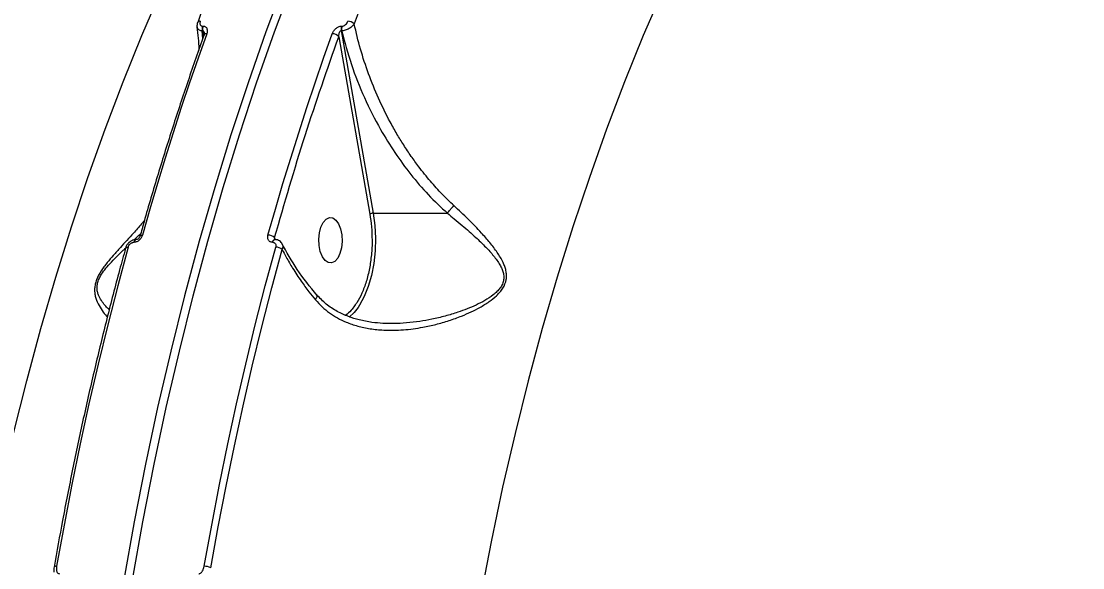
# Model space of a CAD drawing. Header units: millimetres. Extents: x -8045 to 6871, y -5915 to 5473.
# Drawn here: x -3447.7 to -3237.4, y -1251 to -1142.8 of the extents above; entities that cross this region are included whole.
import ezdxf

# ---------------------------------------------------------------- set-up
doc = ezdxf.new("R2010")
doc.units = ezdxf.units.MM
for name, color, linetype in [('DIKOM_ОБЪЕКТ', 7, 'Continuous'), ('DIKOM_РАЗМЕР_ЗОНА', 7, 'Continuous'), ('DIKOM_РАЗМЕР_ОБЪЕКТА', 7, 'Continuous')]:
    doc.layers.add(name, color=color, linetype=linetype)
doc.styles.add('style1', font='arial.ttf', dxfattribs={"width": 0.8})
doc.dimstyles.new('1-50', dxfattribs={"dimtxt": 300, "dimasz": 200, "dimexe": 100, "dimexo": 0, "dimgap": 100, "dimtad": 1, "dimtxsty": 'style1', "dimcen": 200, "dimclrd": 7, "dimclre": 7, "dimclrt": 7, "dimadec": 1, "dimazin": 2, "dimtfac": 1, "dimtmove": 0, "dimatfit": 2, "dimfxl": 0, "dimlwd": 25, "dimlwe": 18, "dimarcsym": 0})

# ---------------------------------------------------------------- blocks, each defined once
blk = doc.blocks.new('*D9')
at = {"layer": 'Defpoints', "color": 0, "linetype": 'Continuous', "transparency": 16777216}
for p in [(5663.54, -234.65), (-5019.6, -1388.73), (5663.54, -4701.47)]:
    blk.add_point(p, dxfattribs=at)
at = {"layer": 'DIKOM_РАЗМЕР_ОБЪЕКТА', "color": 7, "linetype": 'Continuous', "lineweight": 18, "transparency": 16777216}
for p, q in [((5663.54, -234.65), (5663.54, -4801.47)), ((-5019.6, -1388.73), (-5019.6, -4801.47))]:
    blk.add_line(p, q, dxfattribs=at)
at = {"layer": 'DIKOM_РАЗМЕР_ОБЪЕКТА', "color": 7, "linetype": 'Continuous', "lineweight": 25, "transparency": 16777216}
blk.add_line((-4819.6, -4701.47), (5463.54, -4701.47), dxfattribs=at)
at = {"layer": 'DIKOM_РАЗМЕР_ОБЪЕКТА', "color": 7, "linetype": 'Continuous', "transparency": 16777216}
for points in [[(-4819.6, -4668.14), (-4819.6, -4734.8), (-5019.6, -4701.47)], [(5463.54, -4668.14), (5463.54, -4734.8), (5663.54, -4701.47)]]:
    blk.add_solid(points, dxfattribs=at)
at = {"layer": 'DIKOM_РАЗМЕР_ОБЪЕКТА', "color": 7, "linetype": 'Continuous', "lineweight": 15, "transparency": 16777216, "insert": (-74.37, -4448.3), "char_height": 300, "attachment_point": 5, "style": 'style1'}
blk.add_mtext('10700', dxfattribs=at)
blk = doc.blocks.new('*D10')
at = {"layer": 'Defpoints', "color": 0, "linetype": 'Continuous', "transparency": 16777216}
for p in [(-1653.81, 3474.95), (-5616.46, -3083.4), (491.01, -3083.4)]:
    blk.add_point(p, dxfattribs=at)
at = {"layer": 'DIKOM_РАЗМЕР_ОБЪЕКТА', "color": 7, "linetype": 'Continuous', "lineweight": 18, "transparency": 16777216}
for p, q in [((-1653.81, 3474.95), (-5716.46, 3474.95)), ((491.01, -3083.4), (-5716.46, -3083.4))]:
    blk.add_line(p, q, dxfattribs=at)
at = {"layer": 'DIKOM_РАЗМЕР_ОБЪЕКТА', "color": 7, "linetype": 'Continuous', "lineweight": 25, "transparency": 16777216}
blk.add_line((-5616.46, 3274.95), (-5616.46, -2883.4), dxfattribs=at)
at = {"layer": 'DIKOM_РАЗМЕР_ОБЪЕКТА', "color": 7, "linetype": 'Continuous', "transparency": 16777216}
for points in [[(-5649.79, 3274.95), (-5583.12, 3274.95), (-5616.46, 3474.95)], [(-5649.79, -2883.4), (-5583.12, -2883.4), (-5616.46, -3083.4)]]:
    blk.add_solid(points, dxfattribs=at)
at = {"layer": 'DIKOM_РАЗМЕР_ОБЪЕКТА', "color": 7, "linetype": 'Continuous', "lineweight": 15, "transparency": 16777216, "insert": (-5869.63, -1326.86), "char_height": 300, "attachment_point": 5, "rotation": 90, "style": 'style1'}
blk.add_mtext('6550', dxfattribs=at)
blk = doc.blocks.new('*D11')
at = {"layer": 'Defpoints', "color": 0, "transparency": 16777216}
for p in [(6870.85, -184.65), (-7019.6, -1388.73), (-7019.6, -5814.65)]:
    blk.add_point(p, dxfattribs=at)
at = {"layer": 'DIKOM_РАЗМЕР_ЗОНА', "color": 7, "lineweight": 18, "transparency": 16777216}
for p, q in [((6870.85, -184.65), (6870.85, -5914.65)), ((-7019.6, -1388.73), (-7019.6, -5914.65))]:
    blk.add_line(p, q, dxfattribs=at)
at = {"layer": 'DIKOM_РАЗМЕР_ЗОНА', "color": 7, "lineweight": 25, "transparency": 16777216}
blk.add_line((6670.85, -5814.65), (-6819.6, -5814.65), dxfattribs=at)
at = {"layer": 'DIKOM_РАЗМЕР_ЗОНА', "color": 7, "transparency": 16777216}
for points in [[(-6819.6, -5781.31), (-6819.6, -5847.98), (-7019.6, -5814.65)], [(6670.85, -5781.31), (6670.85, -5847.98), (6870.85, -5814.65)]]:
    blk.add_solid(points, dxfattribs=at)
at = {"layer": 'DIKOM_РАЗМЕР_ЗОНА', "color": 7, "transparency": 16777216, "insert": (-74.37, -5561.37), "char_height": 300, "attachment_point": 5, "style": 'style1'}
blk.add_mtext('13900', dxfattribs=at)
blk = doc.blocks.new('*D12')
at = {"layer": 'Defpoints', "color": 0, "transparency": 16777216}
for p in [(-2189.61, 5472.65), (-7595.21, -5084.97), (-495.58, -5084.97)]:
    blk.add_point(p, dxfattribs=at)
at = {"layer": 'DIKOM_РАЗМЕР_ЗОНА', "color": 7, "lineweight": 18, "transparency": 16777216}
for p, q in [((-2189.61, 5472.65), (-7695.21, 5472.65)), ((-495.58, -5084.97), (-7695.21, -5084.97))]:
    blk.add_line(p, q, dxfattribs=at)
at = {"layer": 'DIKOM_РАЗМЕР_ЗОНА', "color": 7, "lineweight": 25, "transparency": 16777216}
blk.add_line((-7595.21, 5272.65), (-7595.21, -4884.97), dxfattribs=at)
at = {"layer": 'DIKOM_РАЗМЕР_ЗОНА', "color": 7, "transparency": 16777216}
for points in [[(-7628.55, 5272.65), (-7561.88, 5272.65), (-7595.21, 5472.65)], [(-7628.55, -4884.97), (-7561.88, -4884.97), (-7595.21, -5084.97)]]:
    blk.add_solid(points, dxfattribs=at)
at = {"layer": 'DIKOM_РАЗМЕР_ЗОНА', "color": 7, "transparency": 16777216, "insert": (-7848.38, -1452.59), "char_height": 300, "attachment_point": 5, "rotation": 90, "style": 'style1'}
blk.add_mtext('10550', dxfattribs=at)

msp = doc.modelspace()

# ---------------------------------------------------------------- linework, layer by layer
at = {"layer": 'DIKOM_ОБЪЕКТ', "color": 7, "linetype": 'Continuous', "lineweight": 15}
for p, q in [((-3411.73, -1143.751), (-3411.641, -1143.751)), ((-3384.212, -1143.751), (-3384.124, -1143.751)), ((-3411.797, -1144.65), (-3411.708, -1144.65)), ((-3411.697, -1146.277), (-3411.797, -1144.65)), ((-3411.514, -1145.756), (-3411.708, -1144.65)), ((-3411.39, -1145.131), (-3411.413, -1145.477)), ((-3384.77, -1145.846), (-3378.61, -1180.966)), ((-3384.279, -1144.65), (-3377.937, -1180.805)), ((-3384.191, -1144.65), (-3384.279, -1144.65)), ((-3377.937, -1180.805), (-3363.228, -1180.805)), ((-3363.228, -1180.805), (-3363.226, -1180.804)), ((-3397.278, -1186.046), (-3397.468, -1185.614)), ((-3425.345, -1186.552), (-3425.317, -1186.552)), ((-3424.863, -1186.027), (-3424.892, -1186.027)), ((-3397.887, -1186.552), (-3397.859, -1186.552)), ((-3397.406, -1186.027), (-3397.434, -1186.027))]:
    msp.add_line(p, q, dxfattribs=at)
at = {"layer": 'DIKOM_ОБЪЕКТ', "color": 7, "linetype": 'Continuous', "lineweight": 15, "flags": 128}
for points in [[(-3449.193, -1224.436), (-3446.57, -1213.957), (-3443.783, -1203.637), (-3440.836, -1193.488), (-3437.73, -1183.518), (-3434.47, -1173.736), (-3431.057, -1164.152), (-3427.495, -1154.774), (-3423.788, -1145.612), (-3419.938, -1136.674), (-3415.95, -1127.968), (-3411.827, -1119.501), (-3407.573, -1111.283), (-3403.192, -1103.321), (-3398.688, -1095.622), (-3394.065, -1088.193), (-3389.327, -1081.041), (-3384.48, -1074.173), (-3379.526, -1067.596), (-3374.472, -1061.315), (-3369.321, -1055.336), (-3364.809, -1050.43)], [(-3395.526, -1135.038), (-3399.206, -1144.913), (-3402.737, -1154.991), (-3406.116, -1165.264), (-3409.34, -1175.723), (-3412.406, -1186.36), (-3415.312, -1197.164), (-3418.055, -1208.128), (-3420.633, -1219.242), (-3423.044, -1230.496), (-3425.286, -1241.881), (-3427.357, -1253.388), (-3429.255, -1265.007), (-3430.978, -1276.727), (-3432.526, -1288.54), (-3433.896, -1300.435), (-3435.088, -1312.403), (-3436.101, -1324.432), (-3436.933, -1336.513), (-3437.584, -1348.637), (-3438.055, -1360.792), (-3438.343, -1372.968), (-3438.449, -1385.155)], [(-3436.735, -1385.155), (-3436.628, -1372.968), (-3436.34, -1360.792), (-3435.87, -1348.637), (-3435.219, -1336.513), (-3434.386, -1324.432), (-3433.374, -1312.403), (-3432.182, -1300.435), (-3430.811, -1288.54), (-3429.264, -1276.727), (-3427.54, -1265.007), (-3425.642, -1253.388), (-3423.572, -1241.881), (-3421.33, -1230.496), (-3418.919, -1219.242), (-3416.34, -1208.128), (-3413.597, -1197.164), (-3410.691, -1186.36), (-3407.625, -1175.723), (-3404.401, -1165.264), (-3401.022, -1154.991), (-3397.491, -1144.913), (-3393.811, -1135.038)], [(-3320.593, -1136.674), (-3324.442, -1145.612), (-3328.15, -1154.774), (-3331.711, -1164.152), (-3335.124, -1173.736), (-3338.384, -1183.518), (-3341.49, -1193.488), (-3344.437, -1203.637), (-3347.224, -1213.957), (-3349.847, -1224.436), (-3352.304, -1235.066), (-3354.594, -1245.836), (-3356.713, -1256.737), (-3358.659, -1267.759), (-3360.432, -1278.89), (-3362.029, -1290.122), (-3363.449, -1301.442), (-3364.69, -1312.842), (-3365.752, -1324.31)], [(-3412.197, -1142.785), (-3412.35, -1142.795), (-3412.482, -1142.825), (-3412.589, -1142.874), (-3412.669, -1142.94), (-3412.717, -1143.021), (-3412.721, -1143.032)], [(-3410.907, -1145.272), (-3412.622, -1150.101), (-3414.303, -1154.975), (-3415.948, -1159.895), (-3417.558, -1164.859), (-3419.132, -1169.866), (-3420.669, -1174.915), (-3422.171, -1180.005), (-3423.635, -1185.136)], [(-3398.777, -1185.136), (-3397.313, -1180.005), (-3395.812, -1174.915), (-3394.274, -1169.866), (-3392.7, -1164.859), (-3391.09, -1159.895), (-3389.445, -1154.975), (-3387.765, -1150.101), (-3386.049, -1145.272)], [(-3384.397, -1183.907), (-3384.152, -1185.096), (-3384.09, -1186.371), (-3384.214, -1187.629), (-3384.517, -1188.768), (-3384.972, -1189.695), (-3385.543, -1190.335), (-3386.184, -1190.637), (-3386.843, -1190.576), (-3387.467, -1190.157), (-3388.004, -1189.414), (-3388.412, -1188.407), (-3388.657, -1187.218), (-3388.72, -1185.943), (-3388.595, -1184.686), (-3388.293, -1183.547), (-3387.837, -1182.62), (-3387.266, -1181.98), (-3386.625, -1181.678), (-3385.966, -1181.739), (-3385.343, -1182.158), (-3384.805, -1182.9), (-3384.397, -1183.907)], [(-3377.937, -1180.805), (-3377.611, -1183.247), (-3377.48, -1185.757), (-3377.548, -1188.277), (-3377.813, -1190.747), (-3378.269, -1193.11), (-3378.905, -1195.31), (-3379.706, -1197.296), (-3380.655, -1199.022), (-3380.947, -1199.458)], [(-3424.148, -1185.354), (-3424.147, -1185.348), (-3424.109, -1185.276), (-3424.035, -1185.216), (-3423.929, -1185.172), (-3423.794, -1185.145), (-3423.635, -1185.136)], [(-3426.495, -1187.524), (-3428.555, -1195.163), (-3430.533, -1202.882), (-3432.43, -1210.678), (-3434.244, -1218.549), (-3435.974, -1226.49), (-3437.62, -1234.498), (-3439.181, -1242.57), (-3440.657, -1250.703)], [(-3427.01, -1187.797), (-3427.01, -1187.792), (-3427, -1187.717), (-3426.957, -1187.651), (-3426.882, -1187.597), (-3426.777, -1187.557), (-3426.646, -1187.532), (-3426.495, -1187.524)], [(-3411.41, -1250.703), (-3409.935, -1242.57), (-3408.374, -1234.498), (-3406.728, -1226.49), (-3404.998, -1218.549), (-3403.184, -1210.678), (-3401.287, -1202.882), (-3399.309, -1195.163), (-3397.248, -1187.524)], [(-3410.104, -1251.002), (-3408.632, -1242.887), (-3407.074, -1234.833), (-3405.432, -1226.842), (-3403.705, -1218.918), (-3401.895, -1211.066), (-3400.003, -1203.286), (-3398.028, -1195.584), (-3395.973, -1187.963)], [(-3397.887, -1186.552), (-3397.815, -1186.354), (-3397.721, -1186.196), (-3397.61, -1186.087), (-3397.488, -1186.033), (-3397.426, -1186.027)], [(-3397.859, -1186.552), (-3397.787, -1186.354), (-3397.693, -1186.196), (-3397.581, -1186.087), (-3397.46, -1186.033), (-3397.403, -1186.027)], [(-3380.947, -1199.458), (-3381.727, -1200.447), (-3382.704, -1201.385)], [(-3440.657, -1250.703), (-3440.808, -1250.708), (-3440.936, -1250.725), (-3441.038, -1250.752), (-3441.11, -1250.789), (-3441.149, -1250.834), (-3441.155, -1250.855)]]:
    msp.add_lwpolyline(points, dxfattribs=at)
at = {"layer": 'DIKOM_ОБЪЕКТ', "color": 7, "linetype": 'Continuous', "lineweight": 15}
for centre, radius, start, end in [((-2955.047, -1297.512), 453.666, 150.9885, 160.13072), ((-3410.014, -1144.331), 1.812, 161.32397, 190.15737), ((-3409.929, -1144.33), 1.808, 161.29848, 190.18286), ((-3382.499, -1144.33), 1.808, 161.29848, 190.18286), ((-3382.407, -1144.331), 1.812, 161.32397, 190.15737), ((-3382.97, -1144.538), 1.753, 43.91416, 89.38817), ((-3410.998, -1145.763), 0.499, 79.53973, 149.16951), ((-3386.055, -1146.998), 1.726, 41.89701, 89.80302), ((-3377.953, -1182.221), 1.417, 89.35687, 117.60386), ((-3398.766, -1187.136), 2, 49.52681, 90.31527), ((-3424.753, -1186.606), 0.594, 103.33774, 174.81962), ((-3424.726, -1186.605), 0.593, 103.08173, 174.88463), ((-3397.252, -1189.608), 2.084, 52.15553, 89.90784), ((-3411.396, -1253.648), 2.945, 63.96447, 90.27162)]:
    msp.add_arc(centre, radius, start, end, dxfattribs=at)
for points, knots in [([(-3382.725, -1077.08), (-3383.264, -1078.03), (-3385.188, -1081.419), (-3388.393, -1087.462), (-3392.338, -1095.201), (-3396.172, -1103.147), (-3399.898, -1111.279), (-3403.516, -1119.594), (-3407.016, -1128.092), (-3410.086, -1135.9), (-3411.937, -1140.945), (-3412.704, -1143.037)], [0, 0, 0, 0, 0.0480984, 0.1716224, 0.2951379, 0.4186449, 0.5421414, 0.6656283, 0.789102, 0.912564, 1, 1, 1, 1]), ([(-3412.717, -1143.021), (-3412.764, -1143.18), (-3412.86, -1143.501), (-3412.848, -1143.796), (-3412.842, -1143.946)], [0, 0, 0, 0, 0.4931533, 1, 1, 1, 1]), ([(-3412.197, -1142.785), (-3412.23, -1142.899), (-3412.295, -1143.128), (-3412.256, -1143.393), (-3412.16, -1143.567), (-3412.049, -1143.669), (-3411.907, -1143.738), (-3411.789, -1143.746), (-3411.73, -1143.751)], [0, 0, 0, 0, 0.248775, 0.4982785, 0.6263158, 0.7493033, 0.8753099, 1, 1, 1, 1]), ([(-3411.641, -1143.751), (-3411.55, -1143.757), (-3411.366, -1143.771), (-3411.145, -1143.882), (-3410.972, -1144.044), (-3410.823, -1144.317), (-3410.758, -1144.732), (-3410.857, -1145.092), (-3410.907, -1145.272)], [0, 0, 0, 0, 0.1238115, 0.2505897, 0.3732522, 0.5015303, 0.75101, 1, 1, 1, 1]), ([(-3386.049, -1145.272), (-3385.969, -1145.092), (-3385.808, -1144.731), (-3385.441, -1144.315), (-3385.093, -1144.043), (-3384.804, -1143.882), (-3384.502, -1143.771), (-3384.308, -1143.757), (-3384.212, -1143.751)], [0, 0, 0, 0, 0.2495692, 0.4992932, 0.6272896, 0.7498705, 0.8763106, 1, 1, 1, 1]), ([(-3384.191, -1144.65), (-3384.067, -1144.64), (-3383.822, -1144.619), (-3383.43, -1144.517), (-3383.049, -1144.373), (-3382.585, -1144.137), (-3382.078, -1143.783), (-3381.829, -1143.474), (-3381.707, -1143.322)], [0, 0, 0, 0, 0.1344924, 0.2676132, 0.3980908, 0.524616, 0.766757, 1, 1, 1, 1]), ([(-3384.124, -1143.751), (-3384.062, -1143.746), (-3383.938, -1143.738), (-3383.746, -1143.669), (-3383.561, -1143.568), (-3383.338, -1143.394), (-3383.105, -1143.129), (-3383.002, -1142.899), (-3382.951, -1142.785)], [0, 0, 0, 0, 0.1243008, 0.2500999, 0.3725899, 0.5005384, 0.7503, 1, 1, 1, 1]), ([(-3361.945, -1179.301), (-3362.724, -1178.56), (-3364.335, -1177.03), (-3366.659, -1174.451), (-3368.692, -1171.925), (-3370.445, -1169.505), (-3371.887, -1167.34), (-3373.277, -1165.069), (-3374.999, -1162.003), (-3376.943, -1158.045), (-3378.9, -1153.215), (-3380.531, -1148.303), (-3381.314, -1144.985), (-3381.707, -1143.322)], [0, 0, 0, 0, 0.0781095, 0.1613358, 0.2497934, 0.3106119, 0.3750508, 0.4356371, 0.5007493, 0.6262801, 0.7508218, 0.8751056, 1, 1, 1, 1]), ([(-3411.425, -1145.507), (-3411.438, -1145.543), (-3412.544, -1148.52), (-3414.625, -1154.591), (-3417.67, -1163.718), (-3420.566, -1173.023), (-3422.721, -1180.238), (-3423.867, -1184.395), (-3424.132, -1185.358)], [0, 0, 0, 0, 0.002784, 0.2346776, 0.466532, 0.6983493, 0.9301213, 1, 1, 1, 1]), ([(-3412.862, -1143.926), (-3412.674, -1145.398), (-3412.478, -1146.938), (-3412.479, -1148.443), (-3412.479, -1148.51)], [0, 0, 0, 0, 0.955854, 1, 1, 1, 1]), ([(-3412.813, -1143.921), (-3412.81, -1144.013), (-3412.803, -1144.181), (-3412.642, -1144.371), (-3412.432, -1144.517), (-3412.149, -1144.619), (-3411.915, -1144.64), (-3411.797, -1144.65)], [0, 0, 0, 0, 0.225532, 0.4124249, 0.6047537, 0.8005436, 1, 1, 1, 1]), ([(-3411.708, -1144.65), (-3411.688, -1144.653), (-3411.645, -1144.658), (-3411.559, -1144.716), (-3411.456, -1144.88), (-3411.388, -1145.062), (-3411.382, -1145.192), (-3411.381, -1145.208)], [0, 0, 0, 0, 0.0963857, 0.2028236, 0.4688105, 0.9358964, 1, 1, 1, 1]), ([(-3397.468, -1185.614), (-3395.495, -1178.814), (-3391.548, -1165.213), (-3387.029, -1152.301), (-3384.77, -1145.846)], [0, 0, 0, 0, 0.5000011, 1, 1, 1, 1]), ([(-3384.77, -1145.846), (-3384.746, -1145.614), (-3384.71, -1145.267), (-3384.559, -1144.879), (-3384.435, -1144.716), (-3384.343, -1144.658), (-3384.3, -1144.653), (-3384.279, -1144.65)], [0, 0, 0, 0, 0.499789, 0.7497168, 0.8916213, 0.9484967, 1, 1, 1, 1]), ([(-3384.191, -1144.65), (-3383.593, -1146.885), (-3382.394, -1151.365), (-3379.772, -1157.93), (-3376.83, -1163.76), (-3373.703, -1168.824), (-3370.546, -1173.145), (-3367.084, -1177.208), (-3364.514, -1179.603), (-3363.226, -1180.804)], [0, 0, 0, 0, 0.1663115, 0.3333922, 0.4995703, 0.6252208, 0.7503549, 0.8748293, 1, 1, 1, 1]), ([(-3389.375, -1197.959), (-3388.948, -1198.429), (-3388.088, -1199.374), (-3386.611, -1200.553), (-3385.015, -1201.562), (-3383.161, -1202.454), (-3380.998, -1203.194), (-3378.504, -1203.722), (-3375.479, -1204.023), (-3371.972, -1203.96), (-3368.501, -1203.495), (-3365.486, -1202.831), (-3362.928, -1202.092), (-3360.596, -1201.25), (-3358.559, -1200.366), (-3356.722, -1199.428), (-3355.031, -1198.388), (-3353.701, -1197.343), (-3352.818, -1196.43), (-3352.038, -1195.391), (-3351.571, -1194.224), (-3351.508, -1193.036), (-3351.624, -1192.183), (-3351.871, -1191.342), (-3352.382, -1190.129), (-3353.347, -1188.535), (-3354.81, -1186.619), (-3356.724, -1184.425), (-3359.074, -1181.98), (-3360.986, -1180.196), (-3361.945, -1179.301)], [0, 0, 0, 0, 0.031311, 0.0630865, 0.0939351, 0.1255603, 0.1655585, 0.2071666, 0.2507384, 0.3133094, 0.3752867, 0.4166909, 0.4587711, 0.5001158, 0.5326174, 0.5624591, 0.5964655, 0.6253581, 0.6418241, 0.6568737, 0.6882489, 0.7033874, 0.7196699, 0.7345091, 0.7508017, 0.7906431, 0.8333529, 0.8757693, 0.9376994, 1, 1, 1, 1]), ([(-3363.226, -1180.804), (-3363.14, -1180.683), (-3362.967, -1180.436), (-3362.64, -1180.035), (-3362.289, -1179.641), (-3362.058, -1179.413), (-3361.945, -1179.301)], [0, 0, 0, 0, 0.245807, 0.5000094, 0.7542192, 1, 1, 1, 1]), ([(-3378.61, -1180.966), (-3378.481, -1181.803), (-3378.222, -1183.49), (-3378.186, -1185.25), (-3378.167, -1186.137)], [0, 0, 0, 0, 0.4958545, 1, 1, 1, 1]), ([(-3363.228, -1180.805), (-3362.772, -1181.171), (-3361.784, -1181.964), (-3360.349, -1183.165), (-3358.921, -1184.402), (-3357.419, -1185.761), (-3355.839, -1187.282), (-3354.258, -1188.987), (-3353.16, -1190.423), (-3352.539, -1191.55), (-3352.222, -1192.332), (-3352.046, -1193.133), (-3352.059, -1193.987), (-3352.268, -1194.687), (-3352.55, -1195.233), (-3352.892, -1195.743), (-3353.429, -1196.346), (-3354.411, -1197.196), (-3355.801, -1198.099), (-3357.542, -1198.995), (-3359.336, -1199.764), (-3361.374, -1200.505), (-3363.694, -1201.206), (-3366.219, -1201.804), (-3368.784, -1202.263), (-3371.315, -1202.545), (-3373.226, -1202.676), (-3374.252, -1202.646), (-3374.439, -1202.641)], [0, 0, 0, 0, 0.0400577, 0.0868899, 0.1301167, 0.1733305, 0.231923, 0.2902222, 0.3474704, 0.3705424, 0.3909344, 0.4138754, 0.4346216, 0.456095, 0.4671106, 0.4785101, 0.4990707, 0.5223416, 0.5662687, 0.6098518, 0.6532658, 0.696702, 0.7548021, 0.8153291, 0.8705586, 0.9298239, 0.9872131, 1, 1, 1, 1]), ([(-3423.279, -1182.293), (-3423.459, -1182.505), (-3424.146, -1183.316), (-3425.321, -1184.615), (-3426.733, -1186.16), (-3428.071, -1187.616), (-3429.377, -1189.062), (-3430.471, -1190.353), (-3431.266, -1191.391), (-3432.036, -1192.507), (-3432.67, -1193.688), (-3433.025, -1194.871), (-3433.137, -1195.704), (-3433.12, -1196.487), (-3432.942, -1197.552), (-3432.446, -1198.809), (-3431.652, -1200.086), (-3431.007, -1200.95), (-3430.662, -1201.296), (-3430.604, -1201.353)], [0, 0, 0, 0, 0.0331486, 0.1269145, 0.2002214, 0.268742, 0.3448421, 0.4109373, 0.4483982, 0.4824713, 0.5538228, 0.5891149, 0.6253483, 0.6595807, 0.6970809, 0.7870444, 0.884137, 0.9806883, 1, 1, 1, 1]), ([(-3423.635, -1185.136), (-3423.703, -1185.315), (-3423.839, -1185.672), (-3424.187, -1186.065), (-3424.511, -1186.308), (-3424.776, -1186.445), (-3425.05, -1186.535), (-3425.228, -1186.546), (-3425.317, -1186.552)], [0, 0, 0, 0, 0.2499849, 0.499212, 0.6251082, 0.7495273, 0.875077, 1, 1, 1, 1]), ([(-3425.289, -1186.079), (-3425.133, -1185.931), (-3424.684, -1185.505), (-3424.259, -1185.088), (-3423.982, -1184.815)], [0, 0, 0, 0, 0.3459267, 1, 1, 1, 1]), ([(-3424.134, -1185.314), (-3424.174, -1185.417), (-3424.249, -1185.613), (-3424.441, -1185.846), (-3424.65, -1185.998), (-3424.794, -1186.018), (-3424.862, -1186.027)], [0, 0, 0, 0, 0.2953628, 0.562854, 0.7950283, 1, 1, 1, 1]), ([(-3397.887, -1186.552), (-3397.973, -1186.546), (-3398.145, -1186.535), (-3398.369, -1186.444), (-3398.557, -1186.307), (-3398.746, -1186.064), (-3398.875, -1185.672), (-3398.81, -1185.314), (-3398.777, -1185.136)], [0, 0, 0, 0, 0.1250935, 0.2510018, 0.3751874, 0.501244, 0.7504889, 1, 1, 1, 1]), ([(-3397.365, -1186.113), (-3397.368, -1186.107), (-3397.409, -1186.033), (-3397.454, -1185.863), (-3397.463, -1185.697), (-3397.468, -1185.614)], [0, 0, 0, 0, 0.0357066, 0.516811, 1, 1, 1, 1]), ([(-3426.989, -1187.747), (-3427.389, -1189.175), (-3428.678, -1193.786), (-3430.72, -1201.717), (-3433.119, -1211.526), (-3435.379, -1221.455), (-3437.504, -1231.49), (-3439.44, -1241.284), (-3440.599, -1247.778), (-3441.148, -1250.856)], [0, 0, 0, 0, 0.0707351, 0.2283411, 0.3858996, 0.5434, 0.7008306, 0.8581788, 1, 1, 1, 1]), ([(-3430.227, -1199.903), (-3430.279, -1199.857), (-3430.579, -1199.593), (-3431.115, -1199.011), (-3431.805, -1198.127), (-3432.303, -1197.226), (-3432.567, -1196.381), (-3432.664, -1195.66), (-3432.61, -1194.873), (-3432.365, -1194.024), (-3431.879, -1193.036), (-3431.119, -1191.951), (-3430.04, -1190.705), (-3428.8, -1189.437), (-3427.742, -1188.412), (-3427.144, -1187.845), (-3426.991, -1187.699)], [0, 0, 0, 0, 0.0218071, 0.1254316, 0.2296789, 0.334892, 0.3908121, 0.4401833, 0.4940051, 0.5454676, 0.5953778, 0.6742013, 0.7552414, 0.8592819, 0.963824, 1, 1, 1, 1]), ([(-3424.98, -1186.039), (-3425.098, -1186.048), (-3425.353, -1186.069), (-3425.738, -1186.22), (-3426.094, -1186.433), (-3426.467, -1186.752), (-3426.809, -1187.186), (-3426.944, -1187.562), (-3427.006, -1187.736)], [0, 0, 0, 0, 0.1346908, 0.2911364, 0.4346053, 0.5661719, 0.7987665, 1, 1, 1, 1]), ([(-3426.495, -1187.524), (-3426.448, -1187.401), (-3426.355, -1187.156), (-3426.117, -1186.887), (-3425.896, -1186.721), (-3425.714, -1186.626), (-3425.527, -1186.563), (-3425.405, -1186.556), (-3425.345, -1186.552)], [0, 0, 0, 0, 0.249975, 0.4991211, 0.6254045, 0.7494801, 0.8753322, 1, 1, 1, 1]), ([(-3397.859, -1186.552), (-3397.801, -1186.556), (-3397.683, -1186.564), (-3397.53, -1186.626), (-3397.402, -1186.721), (-3397.273, -1186.888), (-3397.184, -1187.156), (-3397.227, -1187.402), (-3397.248, -1187.524)], [0, 0, 0, 0, 0.1249752, 0.250976, 0.3751619, 0.5011604, 0.7504599, 1, 1, 1, 1]), ([(-3395.944, -1186.911), (-3396.013, -1186.795), (-3396.155, -1186.559), (-3396.491, -1186.277), (-3396.915, -1186.07), (-3397.24, -1186.041), (-3397.404, -1186.027)], [0, 0, 0, 0, 0.235378, 0.4828204, 0.7387575, 1, 1, 1, 1]), ([(-3389.058, -1197.06), (-3390.43, -1195.368), (-3393.162, -1191.998), (-3395.085, -1188.47), (-3396.043, -1186.714)], [0, 0, 0, 0, 0.5020897, 1, 1, 1, 1]), ([(-3395.958, -1186.927), (-3395.901, -1187.066), (-3395.778, -1187.369), (-3395.904, -1187.754), (-3395.973, -1187.963)], [0, 0, 0, 0, 0.4590712, 1, 1, 1, 1]), ([(-3395.973, -1187.963), (-3395.71, -1188.475), (-3395.069, -1189.725), (-3393.837, -1191.832), (-3392.331, -1194.12), (-3390.801, -1196.206), (-3389.81, -1197.424), (-3389.375, -1197.959)], [0, 0, 0, 0, 0.150356, 0.3668178, 0.6226221, 0.834077, 1, 1, 1, 1]), ([(-3378.167, -1186.137), (-3378.166, -1186.162), (-3378.126, -1187.121), (-3378.273, -1189.045), (-3378.642, -1191.797), (-3379.283, -1194.379), (-3380.137, -1196.642), (-3380.929, -1198.23), (-3381.466, -1198.922), (-3381.612, -1199.111)], [0, 0, 0, 0, 0.0049835, 0.1904425, 0.3788554, 0.5672747, 0.7527307, 0.9325397, 1, 1, 1, 1]), ([(-3389.375, -1197.959), (-3389.317, -1197.871), (-3389.196, -1197.689), (-3389.083, -1197.436), (-3389.041, -1197.218), (-3389.043, -1197.057), (-3389.116, -1197.022), (-3389.137, -1197.012)], [0, 0, 0, 0, 0.2068218, 0.4283602, 0.6610046, 0.8996246, 1, 1, 1, 1]), ([(-3374.361, -1202.657), (-3374.921, -1202.649), (-3376.203, -1202.63), (-3378.338, -1202.423), (-3380.62, -1201.991), (-3382.929, -1201.276), (-3385.144, -1200.26), (-3387.301, -1198.877), (-3388.505, -1197.598), (-3389.097, -1196.969)], [0, 0, 0, 0, 0.1000657, 0.2291237, 0.3860335, 0.5225915, 0.6739816, 0.8396259, 1, 1, 1, 1]), ([(-3381.612, -1199.111), (-3381.831, -1199.427), (-3382.374, -1200.208), (-3382.999, -1200.712), (-3383.371, -1201.012)], [0, 0, 0, 0, 0.4042368, 1, 1, 1, 1]), ([(-3441.143, -1250.823), (-3441.172, -1251.001), (-3441.23, -1251.359), (-3441.202, -1251.701), (-3441.188, -1251.873)], [0, 0, 0, 0, 0.4955842, 1, 1, 1, 1]), ([(-3440.657, -1250.703), (-3440.677, -1250.859), (-3440.717, -1251.172), (-3440.676, -1251.555), (-3440.584, -1251.83), (-3440.472, -1252.011), (-3440.318, -1252.149), (-3440.177, -1252.168), (-3440.11, -1252.177)], [0, 0, 0, 0, 0.248568, 0.4979879, 0.6298018, 0.7488628, 0.8790755, 1, 1, 1, 1]), ([(-3412.472, -1252.177), (-3412.436, -1252.175), (-3412.364, -1252.17), (-3412.219, -1252.119), (-3412.051, -1252.012), (-3411.879, -1251.832), (-3411.691, -1251.557), (-3411.515, -1251.174), (-3411.445, -1250.86), (-3411.41, -1250.703)], [0, 0, 0, 0, 0.0615942, 0.125313, 0.250669, 0.3692703, 0.5009446, 0.7503153, 1, 1, 1, 1])]:
    msp.add_open_spline(points, degree=3, knots=knots, dxfattribs=at)

# ---------------------------------------------------------------- dimensions: what is measured, and where the dimension line sits
at = {"layer": 'DIKOM_РАЗМЕР_ЗОНА'}
dim = msp.add_linear_dim(base=(-7595.212, -5084.969), p1=(-2189.606, 5472.652), p2=(-495.584, -5084.969), angle=90, text='10550', dimstyle='1-50', dxfattribs=at)
dim.commit()
dim.dimension.update_dxf_attribs({"geometry": '*D12', "text_midpoint": (-7595.212, -1452.593), "dimtype": 160})
dim = msp.add_linear_dim(base=(-7019.6, -5814.648), p1=(6870.851, -184.645), p2=(-7019.6, -1388.727), text='13900', dimstyle='1-50', dxfattribs=at)
dim.commit()
dim.dimension.update_dxf_attribs({"geometry": '*D11', "text_midpoint": (-74.375, -5814.648), "dimtype": 160})
at = {"layer": 'DIKOM_РАЗМЕР_ОБЪЕКТА', "color": 7, "linetype": 'Continuous', "lineweight": 15}
dim = msp.add_linear_dim(base=(-5616.456, -3083.398), p1=(-1653.813, 3474.95), p2=(491.015, -3083.398), angle=90, text='6550', dimstyle='1-50', dxfattribs=at)
dim.commit()
dim.dimension.update_dxf_attribs({"geometry": '*D10', "text_midpoint": (-5616.456, -1326.858), "dimtype": 160})
dim = msp.add_linear_dim(base=(5663.543, -4701.469), p1=(-5019.6, -1388.727), p2=(5663.543, -234.645), text='10700', dimstyle='1-50', dxfattribs=at)
dim.commit()
dim.dimension.update_dxf_attribs({"geometry": '*D9', "text_midpoint": (-74.375, -4701.469), "dimtype": 160})

doc.saveas('drawing.dxf')
